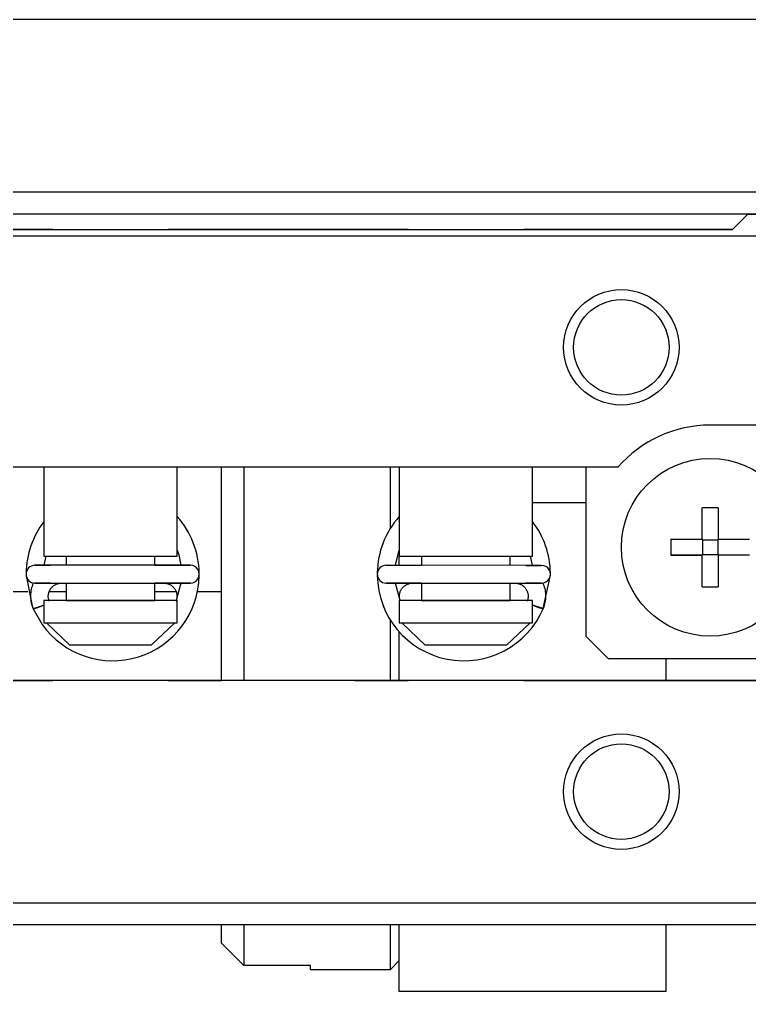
# Model space of a CAD drawing. Extents: x 93 to 329, y 82 to 330.
# Drawn here: x 151.69 to 168.13, y 226.77 to 248.65 of the extents above; entities that cross this region are included whole.
import ezdxf

# ---------------------------------------------------------------- set-up
doc = ezdxf.new("R2010")
doc.units = 0
doc.layers.get('0').update_dxf_attribs({"linetype": 'CONTINUOUS'})

msp = doc.modelspace()

# ---------------------------------------------------------------- linework, layer by layer
at = {"color": 7, "linetype": 'CONTINUOUS'}
for p, q in [((176.744, 248.647), (138.744, 248.648)), ((138.744, 244.767), (176.744, 244.767)), ((168.094, 244.267), (147.394, 244.267)), ((167.744, 243.917), (168.094, 244.267)), ((168.094, 244.267), (167.744, 243.917)), ((177.244, 244.267), (168.094, 244.267)), ((168.094, 244.267), (177.244, 244.267)), ((177.244, 243.767), (138.244, 243.767)), ((147.744, 243.917), (167.744, 243.917)), ((152.444, 243.917), (147.744, 243.917)), ((160.444, 243.917), (155.044, 243.917)), ((159.724, 243.917), (155.724, 243.917)), ((157.724, 243.917), (155.724, 243.917)), ((159.724, 243.917), (157.724, 243.917)), ((167.744, 243.917), (163.044, 243.917)), ((169.944, 239.517), (167.244, 239.517)), ((165.165, 238.567), (150.323, 238.567)), ((152.244, 238.567), (152.244, 236.567)), ((155.244, 236.567), (155.244, 238.567)), ((156.244, 233.767), (156.244, 238.567)), ((156.244, 237.911), (156.244, 238.567)), ((156.744, 238.567), (156.744, 233.767)), ((160.044, 237.193), (160.044, 238.567)), ((160.244, 238.567), (160.244, 236.567)), ((163.244, 236.567), (163.244, 238.567)), ((164.444, 238.567), (164.444, 234.767)), ((164.444, 237.767), (163.244, 237.767)), ((167.064, 236.947), (167.064, 237.653)), ((167.424, 237.653), (167.424, 236.947)), ((166.358, 236.947), (167.064, 236.947)), ((167.075, 236.936), (167.064, 236.947)), ((167.075, 236.597), (167.075, 236.936)), ((167.075, 236.936), (167.414, 236.936)), ((167.414, 236.936), (167.424, 236.947)), ((167.414, 236.936), (167.414, 236.597)), ((167.424, 236.947), (168.131, 236.947)), ((152.244, 236.567), (155.244, 236.567)), ((152.253, 236.361), (152.295, 236.567)), ((152.744, 236.567), (152.744, 236.361)), ((154.744, 236.361), (154.744, 236.567)), ((155.245, 236.702), (155.28, 236.596)), ((155.28, 236.596), (155.329, 236.361)), ((160.159, 236.361), (160.244, 236.702)), ((160.244, 236.567), (163.244, 236.567)), ((160.244, 236.361), (160.244, 236.567)), ((160.744, 236.567), (160.744, 236.361)), ((162.744, 236.36), (162.744, 236.567)), ((163.194, 236.567), (163.236, 236.361)), ((166.358, 236.587), (167.064, 236.587)), ((167.064, 236.587), (166.358, 236.587)), ((167.075, 236.597), (167.064, 236.587)), ((167.064, 235.88), (167.064, 236.587)), ((167.414, 236.597), (167.075, 236.597)), ((167.414, 236.597), (167.424, 236.587)), ((168.131, 236.587), (167.424, 236.587)), ((168.131, 236.587), (167.424, 236.587)), ((167.424, 236.587), (167.424, 235.88)), ((155.541, 236.361), (152.041, 236.361)), ((152.041, 236.361), (152.391, 236.361)), ((154.744, 236.361), (155.541, 236.361)), ((159.947, 236.361), (160.744, 236.361)), ((163.447, 236.36), (159.947, 236.361)), ((163.097, 236.36), (163.447, 236.36)), ((151.843, 236.135), (151.976, 235.451)), ((163.486, 235.388), (163.646, 236.136)), ((151.978, 235.887), (151.968, 235.854)), ((151.99, 235.919), (151.978, 235.887)), ((152.004, 235.951), (151.99, 235.919)), ((152.009, 235.963), (152.004, 235.951)), ((152.041, 235.961), (155.541, 235.961)), ((152.391, 235.961), (152.041, 235.961)), ((152.425, 235.87), (152.436, 235.88)), ((152.436, 235.88), (152.447, 235.89)), ((152.447, 235.89), (152.458, 235.899)), ((152.458, 235.899), (152.47, 235.908)), ((152.47, 235.908), (152.483, 235.916)), ((152.483, 235.916), (152.496, 235.923)), ((152.496, 235.923), (152.509, 235.93)), ((152.509, 235.93), (152.522, 235.936)), ((152.522, 235.936), (152.536, 235.942)), ((152.536, 235.942), (152.55, 235.946)), ((152.55, 235.946), (152.564, 235.95)), ((152.564, 235.95), (152.578, 235.954)), ((152.578, 235.954), (152.593, 235.957)), ((152.593, 235.957), (152.607, 235.959)), ((152.607, 235.959), (152.622, 235.96)), ((152.622, 235.96), (152.637, 235.961)), ((152.637, 235.961), (152.642, 235.961)), ((152.744, 235.961), (152.744, 235.567)), ((155.541, 235.961), (154.744, 235.961)), ((154.744, 235.567), (154.744, 235.961)), ((154.94, 235.961), (154.954, 235.96)), ((154.954, 235.96), (154.969, 235.959)), ((154.969, 235.959), (154.984, 235.958)), ((154.984, 235.958), (154.998, 235.955)), ((154.998, 235.955), (155.012, 235.952)), ((155.012, 235.952), (155.027, 235.948)), ((155.027, 235.948), (155.041, 235.944)), ((155.041, 235.944), (155.054, 235.938)), ((155.054, 235.938), (155.068, 235.933)), ((155.068, 235.933), (155.081, 235.926)), ((155.081, 235.926), (155.094, 235.919)), ((155.094, 235.919), (155.107, 235.911)), ((155.107, 235.911), (155.119, 235.903)), ((155.119, 235.903), (155.13, 235.894)), ((155.13, 235.894), (155.142, 235.884)), ((155.142, 235.884), (155.152, 235.874)), ((155.329, 235.961), (155.224, 235.567)), ((159.947, 235.961), (163.447, 235.96)), ((160.744, 235.961), (159.947, 235.961)), ((160.265, 235.567), (160.159, 235.96)), ((160.331, 235.87), (160.342, 235.88)), ((160.342, 235.88), (160.353, 235.89)), ((160.353, 235.89), (160.365, 235.899)), ((160.365, 235.899), (160.377, 235.908)), ((160.377, 235.908), (160.389, 235.916)), ((160.389, 235.916), (160.402, 235.923)), ((160.402, 235.923), (160.415, 235.93)), ((160.415, 235.93), (160.428, 235.936)), ((160.428, 235.936), (160.442, 235.941)), ((160.442, 235.941), (160.456, 235.946)), ((160.456, 235.946), (160.47, 235.95)), ((160.47, 235.95), (160.484, 235.954)), ((160.484, 235.954), (160.499, 235.956)), ((160.499, 235.956), (160.513, 235.959)), ((160.513, 235.959), (160.528, 235.96)), ((160.528, 235.96), (160.543, 235.96)), ((160.543, 235.96), (160.548, 235.961)), ((160.744, 235.961), (160.744, 235.567)), ((162.744, 235.567), (162.744, 235.96)), ((162.846, 235.96), (162.86, 235.96)), ((162.86, 235.96), (162.875, 235.959)), ((162.875, 235.959), (162.89, 235.957)), ((162.89, 235.957), (162.904, 235.955)), ((162.904, 235.955), (162.919, 235.952)), ((162.919, 235.952), (162.933, 235.948)), ((162.933, 235.948), (162.947, 235.943)), ((162.947, 235.943), (162.961, 235.938)), ((162.961, 235.938), (162.974, 235.932)), ((162.974, 235.932), (162.987, 235.926)), ((162.987, 235.926), (163, 235.919)), ((163, 235.919), (163.013, 235.911)), ((163.013, 235.911), (163.025, 235.903)), ((163.025, 235.903), (163.037, 235.894)), ((163.037, 235.894), (163.048, 235.884)), ((163.048, 235.884), (163.059, 235.874)), ((163.447, 235.96), (163.097, 235.96)), ((163.493, 235.932), (163.479, 235.963)), ((163.506, 235.9), (163.493, 235.932)), ((163.517, 235.867), (163.506, 235.9)), ((151.883, 235.767), (151.044, 235.767)), ((151.944, 235.719), (151.942, 235.684)), ((151.942, 235.684), (151.942, 235.65)), ((151.947, 235.753), (151.944, 235.719)), ((151.953, 235.787), (151.947, 235.753)), ((151.959, 235.821), (151.953, 235.787)), ((151.968, 235.854), (151.959, 235.821)), ((152.342, 235.684), (152.344, 235.699)), ((152.342, 235.669), (152.342, 235.684)), ((152.342, 235.655), (152.342, 235.669)), ((152.344, 235.699), (152.346, 235.714)), ((152.346, 235.714), (152.349, 235.728)), ((152.349, 235.728), (152.352, 235.743)), ((152.352, 235.743), (152.356, 235.757)), ((152.356, 235.757), (152.361, 235.771)), ((152.744, 235.767), (152.36, 235.767)), ((152.361, 235.771), (152.367, 235.784)), ((152.367, 235.784), (152.374, 235.798)), ((152.374, 235.798), (152.381, 235.811)), ((152.381, 235.811), (152.388, 235.824)), ((152.388, 235.824), (152.397, 235.836)), ((152.397, 235.836), (152.406, 235.848)), ((152.406, 235.848), (152.415, 235.859)), ((152.415, 235.859), (152.425, 235.87)), ((155.222, 235.767), (154.744, 235.767)), ((155.152, 235.874), (155.163, 235.864)), ((155.163, 235.864), (155.172, 235.853)), ((155.172, 235.853), (155.182, 235.841)), ((155.182, 235.841), (155.19, 235.829)), ((155.19, 235.829), (155.198, 235.817)), ((155.198, 235.817), (155.205, 235.804)), ((155.205, 235.804), (155.212, 235.791)), ((155.212, 235.791), (155.218, 235.777)), ((155.218, 235.777), (155.224, 235.764)), ((155.224, 235.764), (155.228, 235.75)), ((155.228, 235.75), (155.232, 235.735)), ((155.232, 235.735), (155.235, 235.721)), ((155.235, 235.721), (155.238, 235.706)), ((155.238, 235.706), (155.239, 235.692)), ((155.239, 235.692), (155.24, 235.677)), ((155.24, 235.677), (155.24, 235.662)), ((155.24, 235.662), (155.24, 235.647)), ((156.244, 235.767), (155.7, 235.767)), ((160.248, 235.669), (160.249, 235.684)), ((160.248, 235.655), (160.248, 235.669)), ((160.249, 235.684), (160.25, 235.699)), ((160.25, 235.699), (160.252, 235.714)), ((160.252, 235.714), (160.255, 235.728)), ((160.255, 235.728), (160.258, 235.743)), ((160.258, 235.743), (160.263, 235.757)), ((160.263, 235.757), (160.268, 235.771)), ((160.268, 235.771), (160.273, 235.784)), ((160.273, 235.784), (160.28, 235.798)), ((160.28, 235.798), (160.287, 235.811)), ((160.287, 235.811), (160.294, 235.823)), ((160.294, 235.823), (160.303, 235.836)), ((160.303, 235.836), (160.312, 235.847)), ((160.312, 235.847), (160.321, 235.859)), ((160.321, 235.859), (160.331, 235.87)), ((163.059, 235.874), (163.069, 235.864)), ((163.069, 235.864), (163.079, 235.853)), ((163.079, 235.853), (163.088, 235.841)), ((163.088, 235.841), (163.096, 235.829)), ((163.096, 235.829), (163.104, 235.817)), ((163.104, 235.817), (163.112, 235.804)), ((163.112, 235.804), (163.118, 235.791)), ((163.118, 235.791), (163.124, 235.777)), ((163.124, 235.777), (163.13, 235.764)), ((163.13, 235.764), (163.134, 235.749)), ((163.134, 235.749), (163.138, 235.735)), ((163.138, 235.735), (163.141, 235.721)), ((163.141, 235.721), (163.144, 235.706)), ((163.144, 235.706), (163.145, 235.691)), ((163.145, 235.691), (163.146, 235.677)), ((163.146, 235.677), (163.147, 235.662)), ((163.147, 235.662), (163.146, 235.647)), ((163.526, 235.834), (163.517, 235.867)), ((163.533, 235.8), (163.526, 235.834)), ((163.539, 235.766), (163.533, 235.8)), ((163.543, 235.732), (163.539, 235.766)), ((163.546, 235.698), (163.543, 235.732)), ((163.547, 235.663), (163.546, 235.698)), ((163.546, 235.629), (163.547, 235.663)), ((151.942, 235.65), (151.944, 235.616)), ((151.944, 235.616), (151.947, 235.581)), ((151.947, 235.581), (151.952, 235.547)), ((151.952, 235.547), (151.959, 235.513)), ((151.959, 235.513), (151.968, 235.48)), ((151.968, 235.48), (151.978, 235.447)), ((151.978, 235.447), (151.99, 235.415)), ((152.002, 235.389), (152.244, 235.461)), ((155.244, 235.567), (152.244, 235.567)), ((152.744, 235.567), (152.244, 235.567)), ((152.244, 235.567), (152.244, 235.067)), ((152.343, 235.64), (152.342, 235.655)), ((152.345, 235.625), (152.343, 235.64)), ((152.347, 235.611), (152.345, 235.625)), ((152.351, 235.596), (152.347, 235.611)), ((152.355, 235.582), (152.351, 235.596)), ((152.359, 235.568), (152.355, 235.582)), ((152.365, 235.554), (152.359, 235.568)), ((152.744, 235.567), (154.744, 235.567)), ((154.744, 235.567), (152.744, 235.567)), ((155.244, 235.567), (154.744, 235.567)), ((155.22, 235.561), (155.217, 235.554)), ((155.225, 235.575), (155.22, 235.561)), ((155.23, 235.589), (155.225, 235.575)), ((155.233, 235.603), (155.23, 235.589)), ((155.236, 235.618), (155.233, 235.603)), ((155.238, 235.632), (155.236, 235.618)), ((155.24, 235.647), (155.238, 235.632)), ((155.244, 235.067), (155.244, 235.567)), ((155.585, 235.397), (155.603, 235.444)), ((155.603, 235.444), (155.604, 235.446)), ((155.604, 235.446), (155.605, 235.449)), ((155.605, 235.45), (155.606, 235.451)), ((155.605, 235.449), (155.605, 235.45)), ((155.606, 235.453), (155.607, 235.454)), ((155.606, 235.451), (155.606, 235.453)), ((155.607, 235.456), (155.608, 235.457)), ((155.607, 235.455), (155.607, 235.456)), ((155.607, 235.454), (155.607, 235.455)), ((155.608, 235.457), (155.608, 235.458)), ((159.881, 235.456), (159.882, 235.452)), ((159.881, 235.456), (159.881, 235.456)), ((159.882, 235.452), (159.883, 235.451)), ((159.883, 235.451), (159.883, 235.45)), ((159.883, 235.45), (159.883, 235.449)), ((159.883, 235.449), (159.903, 235.397)), ((163.244, 235.567), (160.244, 235.567)), ((160.744, 235.567), (160.244, 235.567)), ((160.244, 235.567), (160.244, 235.067)), ((160.249, 235.64), (160.248, 235.655)), ((160.251, 235.625), (160.249, 235.64)), ((160.254, 235.61), (160.251, 235.625)), ((160.257, 235.596), (160.254, 235.61)), ((160.261, 235.582), (160.257, 235.596)), ((160.265, 235.568), (160.261, 235.582)), ((160.271, 235.553), (160.265, 235.568)), ((160.744, 235.567), (162.744, 235.567)), ((162.744, 235.567), (160.744, 235.567)), ((163.244, 235.567), (162.744, 235.567)), ((163.126, 235.561), (163.124, 235.553)), ((163.132, 235.575), (163.126, 235.561)), ((163.136, 235.589), (163.132, 235.575)), ((163.14, 235.603), (163.136, 235.589)), ((163.142, 235.618), (163.14, 235.603)), ((163.145, 235.632), (163.142, 235.618)), ((163.146, 235.647), (163.145, 235.632)), ((163.244, 235.067), (163.244, 235.567)), ((163.487, 235.388), (163.244, 235.461)), ((163.504, 235.427), (163.515, 235.46)), ((163.515, 235.46), (163.524, 235.493)), ((163.524, 235.493), (163.532, 235.527)), ((163.532, 235.527), (163.538, 235.56)), ((163.538, 235.56), (163.543, 235.595)), ((163.543, 235.595), (163.546, 235.629)), ((151.99, 235.415), (151.997, 235.397)), ((151.998, 235.398), (152.205, 235.028)), ((155.584, 235.399), (155.584, 235.399)), ((155.584, 235.399), (155.584, 235.399)), ((155.585, 235.399), (155.585, 235.399)), ((155.586, 235.399), (155.585, 235.399)), ((159.903, 235.401), (159.903, 235.399)), ((159.903, 235.399), (159.904, 235.399)), ((159.904, 235.399), (159.904, 235.399)), ((159.904, 235.399), (159.904, 235.399)), ((163.492, 235.397), (163.504, 235.427)), ((152.244, 235.067), (152.299, 235.067)), ((152.828, 234.567), (152.299, 235.067)), ((152.299, 235.067), (155.19, 235.067)), ((155.19, 235.067), (154.661, 234.567)), ((155.19, 235.067), (155.244, 235.067)), ((160.044, 233.767), (160.044, 235.129)), ((160.244, 235.067), (160.299, 235.067)), ((160.828, 234.567), (160.299, 235.067)), ((160.299, 235.067), (163.19, 235.067)), ((163.19, 235.067), (162.661, 234.567)), ((163.19, 235.067), (163.244, 235.067)), ((160.244, 233.767), (160.244, 234.862)), ((154.661, 234.567), (152.828, 234.567)), ((162.661, 234.567), (160.828, 234.567)), ((164.444, 234.767), (164.944, 234.267)), ((164.944, 234.267), (169.444, 234.267)), ((166.244, 234.267), (166.244, 233.767)), ((170.944, 233.767), (144.544, 233.767)), ((144.544, 233.767), (152.444, 233.767)), ((155.044, 233.767), (156.244, 233.767)), ((159.244, 233.767), (160.444, 233.767)), ((163.044, 233.767), (170.944, 233.767)), ((138.244, 228.767), (177.244, 228.767)), ((177.244, 228.267), (138.244, 228.267)), ((156.244, 227.859), (156.244, 228.267)), ((156.244, 227.859), (156.244, 228.267)), ((156.744, 228.265), (156.744, 227.351)), ((160.044, 227.267), (160.044, 228.267)), ((160.244, 226.767), (160.244, 228.267)), ((166.244, 228.267), (166.244, 226.767)), ((156.744, 227.351), (156.244, 227.859)), ((158.244, 227.351), (156.744, 227.351)), ((158.244, 227.267), (158.244, 227.351)), ((158.244, 227.267), (158.244, 227.351)), ((160.044, 227.267), (160.244, 227.467)), ((158.244, 227.267), (160.044, 227.267)), ((166.244, 226.767), (160.244, 226.767))]:
    msp.add_line(p, q, dxfattribs=at)
for points in [[(167.424, 237.653, 0), (167.421, 237.653, 0), (167.419, 237.653, 0), (167.416, 237.653, 0), (167.413, 237.653, 0), (167.41, 237.654, 0), (167.407, 237.654, 0), (167.405, 237.654, 0), (167.402, 237.654, 0), (167.399, 237.654, 0), (167.396, 237.654, 0), (167.393, 237.654, 0), (167.391, 237.654, 0), (167.388, 237.654, 0), (167.385, 237.654, 0), (167.382, 237.654, 0), (167.379, 237.654, 0), (167.376, 237.654, 0), (167.374, 237.654, 0), (167.371, 237.654, 0), (167.368, 237.654, 0), (167.365, 237.654, 0), (167.362, 237.655, 0), (167.36, 237.655, 0), (167.357, 237.655, 0), (167.354, 237.655, 0), (167.351, 237.655, 0), (167.348, 237.655, 0), (167.346, 237.655, 0), (167.343, 237.655, 0), (167.34, 237.655, 0), (167.337, 237.655, 0), (167.334, 237.655, 0), (167.331, 237.655, 0), (167.329, 237.655, 0), (167.326, 237.655, 0), (167.323, 237.655, 0), (167.32, 237.655, 0), (167.317, 237.655, 0), (167.315, 237.655, 0), (167.312, 237.655, 0), (167.309, 237.655, 0), (167.306, 237.655, 0), (167.303, 237.655, 0), (167.301, 237.655, 0), (167.298, 237.655, 0), (167.295, 237.655, 0), (167.292, 237.655, 0), (167.289, 237.655, 0), (167.286, 237.655, 0), (167.284, 237.655, 0), (167.281, 237.655, 0), (167.278, 237.655, 0), (167.275, 237.655, 0), (167.272, 237.655, 0), (167.27, 237.655, 0), (167.267, 237.655, 0), (167.264, 237.655, 0), (167.261, 237.655, 0), (167.258, 237.655, 0), (167.256, 237.655, 0), (167.253, 237.655, 0), (167.25, 237.655, 0), (167.247, 237.655, 0), (167.244, 237.655, 0), (167.241, 237.655, 0), (167.239, 237.655, 0), (167.236, 237.655, 0), (167.233, 237.655, 0), (167.23, 237.655, 0), (167.227, 237.655, 0), (167.225, 237.655, 0), (167.222, 237.655, 0), (167.219, 237.655, 0), (167.216, 237.655, 0), (167.213, 237.655, 0), (167.211, 237.655, 0), (167.208, 237.655, 0), (167.205, 237.655, 0), (167.202, 237.655, 0), (167.199, 237.655, 0), (167.196, 237.655, 0), (167.194, 237.655, 0), (167.191, 237.655, 0), (167.188, 237.655, 0), (167.185, 237.655, 0), (167.182, 237.655, 0), (167.18, 237.655, 0), (167.177, 237.655, 0), (167.174, 237.655, 0), (167.171, 237.655, 0), (167.168, 237.655, 0), (167.165, 237.655, 0), (167.163, 237.655, 0), (167.16, 237.655, 0), (167.157, 237.655, 0), (167.154, 237.655, 0), (167.151, 237.655, 0), (167.149, 237.655, 0), (167.146, 237.655, 0), (167.143, 237.655, 0), (167.14, 237.655, 0), (167.137, 237.655, 0), (167.135, 237.655, 0), (167.132, 237.655, 0), (167.129, 237.655, 0), (167.126, 237.655, 0), (167.123, 237.654, 0), (167.12, 237.654, 0), (167.118, 237.654, 0), (167.115, 237.654, 0), (167.112, 237.654, 0), (167.109, 237.654, 0), (167.106, 237.654, 0), (167.104, 237.654, 0), (167.101, 237.654, 0), (167.098, 237.654, 0), (167.095, 237.654, 0), (167.092, 237.654, 0), (167.09, 237.654, 0), (167.087, 237.654, 0), (167.084, 237.654, 0), (167.081, 237.654, 0), (167.078, 237.654, 0), (167.076, 237.653, 0), (167.073, 237.653, 0), (167.07, 237.653, 0), (167.067, 237.653, 0), (167.064, 237.653, 0)], [(166.358, 236.947, 0), (166.358, 236.944, 0), (166.358, 236.941, 0), (166.358, 236.938, 0), (166.358, 236.936, 0), (166.358, 236.933, 0), (166.357, 236.93, 0), (166.357, 236.927, 0), (166.357, 236.924, 0), (166.357, 236.922, 0), (166.357, 236.919, 0), (166.357, 236.916, 0), (166.357, 236.913, 0), (166.357, 236.91, 0), (166.357, 236.908, 0), (166.357, 236.905, 0), (166.357, 236.902, 0), (166.357, 236.899, 0), (166.357, 236.896, 0), (166.357, 236.893, 0), (166.357, 236.891, 0), (166.357, 236.888, 0), (166.357, 236.885, 0), (166.357, 236.882, 0), (166.357, 236.879, 0), (166.356, 236.877, 0), (166.356, 236.874, 0), (166.356, 236.871, 0), (166.356, 236.868, 0), (166.356, 236.865, 0), (166.356, 236.863, 0), (166.356, 236.86, 0), (166.356, 236.857, 0), (166.356, 236.854, 0), (166.356, 236.851, 0), (166.356, 236.848, 0), (166.356, 236.846, 0), (166.356, 236.843, 0), (166.356, 236.84, 0), (166.356, 236.837, 0), (166.356, 236.834, 0), (166.356, 236.832, 0), (166.356, 236.829, 0), (166.356, 236.826, 0), (166.356, 236.823, 0), (166.356, 236.82, 0), (166.356, 236.818, 0), (166.356, 236.815, 0), (166.356, 236.812, 0), (166.356, 236.809, 0), (166.356, 236.806, 0), (166.356, 236.803, 0), (166.356, 236.801, 0), (166.356, 236.798, 0), (166.356, 236.795, 0), (166.356, 236.792, 0), (166.356, 236.789, 0), (166.356, 236.787, 0), (166.356, 236.784, 0), (166.356, 236.781, 0), (166.356, 236.778, 0), (166.356, 236.775, 0), (166.356, 236.773, 0), (166.356, 236.77, 0), (166.356, 236.767, 0), (166.356, 236.764, 0), (166.356, 236.761, 0), (166.356, 236.758, 0), (166.356, 236.756, 0), (166.356, 236.753, 0), (166.356, 236.75, 0), (166.356, 236.747, 0), (166.356, 236.744, 0), (166.356, 236.742, 0), (166.356, 236.739, 0), (166.356, 236.736, 0), (166.356, 236.733, 0), (166.356, 236.73, 0), (166.356, 236.727, 0), (166.356, 236.725, 0), (166.356, 236.722, 0), (166.356, 236.719, 0), (166.356, 236.716, 0), (166.356, 236.713, 0), (166.356, 236.711, 0), (166.356, 236.708, 0), (166.356, 236.705, 0), (166.356, 236.702, 0), (166.356, 236.699, 0), (166.356, 236.697, 0), (166.356, 236.694, 0), (166.356, 236.691, 0), (166.356, 236.688, 0), (166.356, 236.685, 0), (166.356, 236.682, 0), (166.356, 236.68, 0), (166.356, 236.677, 0), (166.356, 236.674, 0), (166.356, 236.671, 0), (166.356, 236.668, 0), (166.356, 236.666, 0), (166.356, 236.663, 0), (166.356, 236.66, 0), (166.356, 236.657, 0), (166.357, 236.654, 0), (166.357, 236.652, 0), (166.357, 236.649, 0), (166.357, 236.646, 0), (166.357, 236.643, 0), (166.357, 236.64, 0), (166.357, 236.637, 0), (166.357, 236.635, 0), (166.357, 236.632, 0), (166.357, 236.629, 0), (166.357, 236.626, 0), (166.357, 236.623, 0), (166.357, 236.621, 0), (166.357, 236.618, 0), (166.357, 236.615, 0), (166.357, 236.612, 0), (166.357, 236.609, 0), (166.357, 236.607, 0), (166.357, 236.604, 0), (166.358, 236.601, 0), (166.358, 236.598, 0), (166.358, 236.595, 0), (166.358, 236.592, 0), (166.358, 236.59, 0), (166.358, 236.587, 0)], [(167.064, 235.881, 0), (167.067, 235.88, 0), (167.07, 235.88, 0), (167.073, 235.88, 0), (167.075, 235.88, 0), (167.078, 235.88, 0), (167.081, 235.88, 0), (167.084, 235.88, 0), (167.087, 235.88, 0), (167.09, 235.88, 0), (167.092, 235.88, 0), (167.095, 235.88, 0), (167.098, 235.88, 0), (167.101, 235.88, 0), (167.104, 235.88, 0), (167.106, 235.88, 0), (167.109, 235.88, 0), (167.112, 235.879, 0), (167.115, 235.879, 0), (167.118, 235.879, 0), (167.12, 235.879, 0), (167.123, 235.879, 0), (167.126, 235.879, 0), (167.129, 235.879, 0), (167.132, 235.879, 0), (167.135, 235.879, 0), (167.137, 235.879, 0), (167.14, 235.879, 0), (167.143, 235.879, 0), (167.146, 235.879, 0), (167.149, 235.879, 0), (167.151, 235.879, 0), (167.154, 235.879, 0), (167.157, 235.879, 0), (167.16, 235.879, 0), (167.163, 235.879, 0), (167.165, 235.879, 0), (167.168, 235.879, 0), (167.171, 235.879, 0), (167.174, 235.879, 0), (167.177, 235.879, 0), (167.18, 235.879, 0), (167.182, 235.879, 0), (167.185, 235.878, 0), (167.188, 235.878, 0), (167.191, 235.878, 0), (167.194, 235.878, 0), (167.196, 235.878, 0), (167.199, 235.878, 0), (167.202, 235.878, 0), (167.205, 235.878, 0), (167.208, 235.878, 0), (167.21, 235.878, 0), (167.213, 235.878, 0), (167.216, 235.878, 0), (167.219, 235.878, 0), (167.222, 235.878, 0), (167.225, 235.878, 0), (167.227, 235.878, 0), (167.23, 235.878, 0), (167.233, 235.878, 0), (167.236, 235.878, 0), (167.239, 235.878, 0), (167.241, 235.878, 0), (167.244, 235.878, 0), (167.247, 235.878, 0), (167.25, 235.878, 0), (167.253, 235.878, 0), (167.255, 235.878, 0), (167.258, 235.878, 0), (167.261, 235.878, 0), (167.264, 235.878, 0), (167.267, 235.878, 0), (167.27, 235.878, 0), (167.272, 235.878, 0), (167.275, 235.878, 0), (167.278, 235.878, 0), (167.281, 235.878, 0), (167.284, 235.878, 0), (167.286, 235.878, 0), (167.289, 235.878, 0), (167.292, 235.878, 0), (167.295, 235.878, 0), (167.298, 235.878, 0), (167.301, 235.878, 0), (167.303, 235.878, 0), (167.306, 235.879, 0), (167.309, 235.879, 0), (167.312, 235.879, 0), (167.315, 235.879, 0), (167.317, 235.879, 0), (167.32, 235.879, 0), (167.323, 235.879, 0), (167.326, 235.879, 0), (167.329, 235.879, 0), (167.331, 235.879, 0), (167.334, 235.879, 0), (167.337, 235.879, 0), (167.34, 235.879, 0), (167.343, 235.879, 0), (167.346, 235.879, 0), (167.348, 235.879, 0), (167.351, 235.879, 0), (167.354, 235.879, 0), (167.357, 235.879, 0), (167.36, 235.879, 0), (167.362, 235.879, 0), (167.365, 235.879, 0), (167.368, 235.879, 0), (167.371, 235.879, 0), (167.374, 235.879, 0), (167.376, 235.879, 0), (167.379, 235.88, 0), (167.382, 235.88, 0), (167.385, 235.88, 0), (167.388, 235.88, 0), (167.391, 235.88, 0), (167.393, 235.88, 0), (167.396, 235.88, 0), (167.399, 235.88, 0), (167.402, 235.88, 0), (167.405, 235.88, 0), (167.407, 235.88, 0), (167.41, 235.88, 0), (167.413, 235.88, 0), (167.416, 235.88, 0), (167.419, 235.88, 0), (167.421, 235.88, 0), (167.424, 235.88, 0)], [(151.997, 235.399, 0), (151.997, 235.398, 0), (151.997, 235.398, 0), (151.997, 235.397, 0), (151.997, 235.397, 0), (151.997, 235.397, 0), (151.997, 235.396, 0), (151.998, 235.396, 0), (151.998, 235.396, 0), (151.998, 235.395, 0), (151.999, 235.395, 0), (151.999, 235.395, 0), (152, 235.394, 0), (152, 235.394, 0), (152.001, 235.394, 0), (152.001, 235.394, 0), (152.002, 235.394, 0), (152.003, 235.393, 0), (152.003, 235.393, 0), (152.004, 235.393, 0), (152.005, 235.393, 0), (152.006, 235.393, 0), (152.007, 235.393, 0), (152.008, 235.393, 0), (152.009, 235.393, 0), (152.01, 235.393, 0), (152.011, 235.393, 0), (152.012, 235.393, 0), (152.013, 235.393, 0), (152.014, 235.393, 0), (152.015, 235.393, 0), (152.016, 235.393, 0), (152.018, 235.393, 0), (152.019, 235.393, 0), (152.02, 235.393, 0), (152.022, 235.393, 0), (152.023, 235.394, 0), (152.025, 235.394, 0), (152.026, 235.394, 0), (152.028, 235.394, 0), (152.029, 235.394, 0), (152.031, 235.395, 0), (152.032, 235.395, 0), (152.034, 235.395, 0), (152.036, 235.396, 0), (152.037, 235.396, 0), (152.039, 235.396, 0), (152.041, 235.397, 0), (152.043, 235.397, 0), (152.045, 235.397, 0), (152.046, 235.398, 0), (152.048, 235.398, 0), (152.05, 235.399, 0), (152.052, 235.399, 0), (152.054, 235.4, 0), (152.056, 235.4, 0), (152.058, 235.401, 0), (152.06, 235.401, 0), (152.062, 235.402, 0), (152.065, 235.403, 0), (152.067, 235.403, 0), (152.069, 235.404, 0), (152.071, 235.404, 0), (152.073, 235.405, 0), (152.076, 235.406, 0), (152.078, 235.406, 0), (152.08, 235.407, 0), (152.082, 235.408, 0), (152.085, 235.408, 0), (152.087, 235.409, 0), (152.09, 235.41, 0), (152.092, 235.411, 0), (152.094, 235.412, 0), (152.097, 235.412, 0), (152.099, 235.413, 0), (152.102, 235.414, 0), (152.104, 235.415, 0), (152.107, 235.416, 0), (152.109, 235.416, 0), (152.112, 235.417, 0), (152.115, 235.418, 0), (152.117, 235.419, 0), (152.12, 235.42, 0), (152.122, 235.421, 0), (152.125, 235.422, 0), (152.128, 235.423, 0), (152.13, 235.424, 0), (152.133, 235.425, 0), (152.136, 235.426, 0), (152.138, 235.427, 0), (152.141, 235.428, 0), (152.144, 235.429, 0), (152.146, 235.43, 0), (152.149, 235.431, 0), (152.152, 235.432, 0), (152.155, 235.433, 0), (152.157, 235.434, 0), (152.16, 235.435, 0), (152.163, 235.436, 0), (152.165, 235.437, 0), (152.168, 235.438, 0), (152.171, 235.44, 0), (152.174, 235.441, 0), (152.177, 235.442, 0), (152.179, 235.443, 0), (152.182, 235.444, 0), (152.185, 235.445, 0), (152.188, 235.446, 0), (152.19, 235.448, 0), (152.193, 235.449, 0), (152.196, 235.45, 0), (152.199, 235.451, 0), (152.201, 235.452, 0), (152.204, 235.454, 0), (152.207, 235.455, 0), (152.21, 235.456, 0), (152.212, 235.457, 0), (152.215, 235.458, 0), (152.218, 235.46, 0), (152.22, 235.461, 0), (152.223, 235.462, 0), (152.226, 235.463, 0), (152.228, 235.464, 0), (152.231, 235.466, 0), (152.234, 235.467, 0), (152.236, 235.468, 0), (152.239, 235.469, 0), (152.242, 235.471, 0), (152.244, 235.472, 0)], [(163.244, 235.472, 0), (163.247, 235.47, 0), (163.249, 235.469, 0), (163.252, 235.468, 0), (163.255, 235.467, 0), (163.257, 235.465, 0), (163.26, 235.464, 0), (163.263, 235.463, 0), (163.265, 235.462, 0), (163.268, 235.461, 0), (163.271, 235.459, 0), (163.273, 235.458, 0), (163.276, 235.457, 0), (163.279, 235.456, 0), (163.282, 235.454, 0), (163.284, 235.453, 0), (163.287, 235.452, 0), (163.29, 235.451, 0), (163.293, 235.45, 0), (163.295, 235.449, 0), (163.298, 235.447, 0), (163.301, 235.446, 0), (163.304, 235.445, 0), (163.306, 235.444, 0), (163.309, 235.443, 0), (163.312, 235.442, 0), (163.315, 235.441, 0), (163.317, 235.439, 0), (163.32, 235.438, 0), (163.323, 235.437, 0), (163.326, 235.436, 0), (163.328, 235.435, 0), (163.331, 235.434, 0), (163.334, 235.433, 0), (163.337, 235.432, 0), (163.339, 235.431, 0), (163.342, 235.43, 0), (163.345, 235.429, 0), (163.348, 235.428, 0), (163.35, 235.427, 0), (163.353, 235.426, 0), (163.356, 235.425, 0), (163.358, 235.424, 0), (163.361, 235.423, 0), (163.364, 235.422, 0), (163.366, 235.421, 0), (163.369, 235.42, 0), (163.371, 235.419, 0), (163.374, 235.418, 0), (163.377, 235.417, 0), (163.379, 235.416, 0), (163.382, 235.415, 0), (163.384, 235.415, 0), (163.387, 235.414, 0), (163.389, 235.413, 0), (163.392, 235.412, 0), (163.394, 235.411, 0), (163.396, 235.411, 0), (163.399, 235.41, 0), (163.401, 235.409, 0), (163.404, 235.408, 0), (163.406, 235.408, 0), (163.408, 235.407, 0), (163.411, 235.406, 0), (163.413, 235.405, 0), (163.415, 235.405, 0), (163.417, 235.404, 0), (163.42, 235.404, 0), (163.422, 235.403, 0), (163.424, 235.402, 0), (163.426, 235.402, 0), (163.428, 235.401, 0), (163.43, 235.401, 0), (163.432, 235.4, 0), (163.434, 235.4, 0), (163.436, 235.399, 0), (163.438, 235.399, 0), (163.44, 235.398, 0), (163.442, 235.398, 0), (163.444, 235.397, 0), (163.446, 235.397, 0), (163.448, 235.396, 0), (163.449, 235.396, 0), (163.451, 235.396, 0), (163.453, 235.395, 0), (163.455, 235.395, 0), (163.456, 235.395, 0), (163.458, 235.394, 0), (163.459, 235.394, 0), (163.461, 235.394, 0), (163.462, 235.394, 0), (163.464, 235.394, 0), (163.465, 235.393, 0), (163.467, 235.393, 0), (163.468, 235.393, 0), (163.469, 235.393, 0), (163.471, 235.393, 0), (163.472, 235.393, 0), (163.473, 235.393, 0), (163.474, 235.392, 0), (163.476, 235.392, 0), (163.477, 235.392, 0), (163.478, 235.392, 0), (163.479, 235.392, 0), (163.48, 235.392, 0), (163.481, 235.392, 0), (163.482, 235.393, 0), (163.483, 235.393, 0), (163.483, 235.393, 0), (163.484, 235.393, 0), (163.485, 235.393, 0), (163.486, 235.393, 0), (163.486, 235.393, 0), (163.487, 235.393, 0), (163.488, 235.394, 0), (163.488, 235.394, 0), (163.489, 235.394, 0), (163.489, 235.394, 0), (163.49, 235.395, 0), (163.49, 235.395, 0), (163.491, 235.395, 0), (163.491, 235.396, 0), (163.491, 235.396, 0), (163.491, 235.396, 0), (163.492, 235.397, 0), (163.492, 235.397, 0), (163.492, 235.398, 0), (163.492, 235.398, 0), (163.492, 235.399, 0)], [(155.585, 235.397, 0), (155.585, 235.397, 0), (155.585, 235.397, 0), (155.585, 235.397, 0), (155.585, 235.397, 0), (155.585, 235.397, 0), (155.585, 235.397, 0), (155.585, 235.397, 0), (155.585, 235.397, 0), (155.585, 235.397, 0), (155.585, 235.397, 0), (155.585, 235.397, 0), (155.585, 235.397, 0), (155.585, 235.397, 0), (155.586, 235.397, 0), (155.586, 235.397, 0), (155.586, 235.397, 0), (155.586, 235.397, 0), (155.586, 235.397, 0), (155.586, 235.397, 0), (155.586, 235.397, 0), (155.586, 235.397, 0), (155.586, 235.397, 0), (155.586, 235.397, 0), (155.586, 235.397, 0), (155.586, 235.397, 0), (155.586, 235.397, 0), (155.586, 235.397, 0), (155.586, 235.397, 0), (155.586, 235.397, 0), (155.586, 235.397, 0), (155.586, 235.397, 0), (155.586, 235.397, 0), (155.586, 235.397, 0), (155.586, 235.397, 0), (155.586, 235.397, 0), (155.586, 235.397, 0), (155.586, 235.397, 0), (155.586, 235.397, 0), (155.586, 235.398, 0), (155.586, 235.398, 0), (155.586, 235.398, 0), (155.586, 235.398, 0), (155.586, 235.398, 0), (155.586, 235.398, 0), (155.586, 235.398, 0), (155.586, 235.398, 0), (155.586, 235.398, 0), (155.586, 235.398, 0), (155.586, 235.398, 0), (155.586, 235.398, 0), (155.586, 235.398, 0), (155.586, 235.398, 0), (155.586, 235.398, 0), (155.586, 235.398, 0), (155.586, 235.398, 0), (155.586, 235.398, 0), (155.586, 235.398, 0), (155.586, 235.398, 0), (155.586, 235.398, 0), (155.586, 235.398, 0), (155.586, 235.398, 0), (155.586, 235.398, 0), (155.586, 235.398, 0), (155.586, 235.398, 0), (155.586, 235.398, 0), (155.586, 235.398, 0), (155.586, 235.398, 0), (155.586, 235.398, 0), (155.586, 235.398, 0), (155.586, 235.398, 0), (155.586, 235.398, 0), (155.586, 235.398, 0), (155.586, 235.398, 0), (155.586, 235.398, 0), (155.586, 235.398, 0), (155.586, 235.398, 0), (155.586, 235.398, 0), (155.586, 235.398, 0), (155.586, 235.398, 0), (155.586, 235.398, 0), (155.586, 235.398, 0), (155.586, 235.398, 0), (155.586, 235.398, 0), (155.586, 235.398, 0), (155.586, 235.398, 0), (155.586, 235.398, 0), (155.586, 235.398, 0), (155.586, 235.398, 0), (155.586, 235.398, 0), (155.586, 235.398, 0), (155.586, 235.398, 0), (155.586, 235.398, 0), (155.586, 235.398, 0), (155.586, 235.398, 0), (155.586, 235.398, 0), (155.586, 235.398, 0), (155.586, 235.398, 0), (155.586, 235.398, 0), (155.586, 235.398, 0), (155.586, 235.398, 0), (155.586, 235.398, 0), (155.586, 235.398, 0), (155.586, 235.398, 0), (155.586, 235.398, 0), (155.586, 235.398, 0), (155.586, 235.398, 0), (155.586, 235.398, 0), (155.586, 235.398, 0), (155.586, 235.398, 0), (155.586, 235.398, 0), (155.586, 235.398, 0), (155.586, 235.398, 0), (155.586, 235.398, 0), (155.586, 235.399, 0), (155.586, 235.399, 0), (155.586, 235.399, 0), (155.586, 235.399, 0), (155.586, 235.399, 0), (155.586, 235.399, 0), (155.586, 235.399, 0), (155.586, 235.399, 0), (155.586, 235.399, 0), (155.586, 235.399, 0), (155.586, 235.399, 0), (155.586, 235.399, 0), (155.586, 235.399, 0), (155.586, 235.399, 0), (155.586, 235.399, 0)], [(155.585, 235.396, 0), (155.585, 235.396, 0), (155.585, 235.396, 0), (155.585, 235.396, 0), (155.585, 235.396, 0), (155.585, 235.396, 0), (155.585, 235.396, 0), (155.585, 235.396, 0), (155.585, 235.396, 0), (155.585, 235.396, 0), (155.585, 235.396, 0), (155.585, 235.396, 0), (155.585, 235.396, 0), (155.585, 235.396, 0), (155.585, 235.396, 0), (155.585, 235.396, 0), (155.585, 235.396, 0), (155.585, 235.396, 0), (155.585, 235.396, 0), (155.585, 235.396, 0), (155.585, 235.396, 0), (155.585, 235.396, 0), (155.585, 235.396, 0), (155.585, 235.396, 0), (155.585, 235.396, 0), (155.585, 235.396, 0), (155.585, 235.396, 0), (155.585, 235.396, 0), (155.585, 235.396, 0), (155.585, 235.396, 0), (155.585, 235.396, 0), (155.585, 235.396, 0), (155.585, 235.396, 0), (155.585, 235.396, 0), (155.585, 235.396, 0), (155.585, 235.396, 0), (155.585, 235.396, 0), (155.585, 235.396, 0), (155.585, 235.396, 0), (155.585, 235.396, 0), (155.585, 235.396, 0), (155.585, 235.397, 0), (155.585, 235.397, 0), (155.585, 235.397, 0), (155.585, 235.397, 0), (155.585, 235.397, 0), (155.585, 235.397, 0), (155.585, 235.397, 0), (155.585, 235.397, 0), (155.585, 235.397, 0), (155.585, 235.397, 0), (155.585, 235.397, 0), (155.585, 235.397, 0), (155.585, 235.397, 0), (155.585, 235.397, 0), (155.585, 235.397, 0), (155.585, 235.397, 0), (155.585, 235.397, 0), (155.585, 235.397, 0), (155.585, 235.397, 0), (155.585, 235.397, 0), (155.585, 235.397, 0), (155.585, 235.397, 0), (155.585, 235.397, 0), (155.585, 235.397, 0), (155.585, 235.397, 0), (155.585, 235.397, 0), (155.585, 235.397, 0), (155.585, 235.397, 0), (155.585, 235.397, 0), (155.585, 235.397, 0), (155.585, 235.397, 0), (155.585, 235.397, 0), (155.585, 235.397, 0), (155.585, 235.397, 0), (155.585, 235.397, 0), (155.585, 235.397, 0), (155.585, 235.397, 0), (155.585, 235.397, 0), (155.585, 235.397, 0), (155.585, 235.397, 0), (155.585, 235.397, 0), (155.585, 235.397, 0), (155.585, 235.397, 0), (155.585, 235.397, 0), (155.585, 235.397, 0), (155.585, 235.397, 0), (155.585, 235.397, 0), (155.585, 235.397, 0), (155.585, 235.397, 0), (155.585, 235.397, 0), (155.585, 235.397, 0), (155.585, 235.397, 0), (155.585, 235.397, 0), (155.585, 235.397, 0), (155.585, 235.397, 0), (155.585, 235.397, 0), (155.585, 235.397, 0), (155.585, 235.397, 0), (155.585, 235.397, 0), (155.585, 235.397, 0), (155.585, 235.397, 0), (155.585, 235.397, 0), (155.585, 235.397, 0), (155.585, 235.397, 0), (155.585, 235.397, 0), (155.585, 235.397, 0), (155.585, 235.397, 0), (155.585, 235.397, 0), (155.585, 235.397, 0), (155.585, 235.397, 0), (155.585, 235.397, 0), (155.585, 235.397, 0), (155.585, 235.397, 0), (155.585, 235.397, 0), (155.585, 235.397, 0), (155.585, 235.397, 0), (155.585, 235.397, 0), (155.585, 235.397, 0), (155.585, 235.397, 0), (155.585, 235.397, 0), (155.585, 235.397, 0), (155.585, 235.397, 0), (155.585, 235.397, 0), (155.585, 235.397, 0), (155.585, 235.397, 0), (155.585, 235.397, 0), (155.585, 235.397, 0), (155.585, 235.397, 0)], [(159.903, 235.399, 0), (159.903, 235.399, 0), (159.903, 235.399, 0), (159.903, 235.399, 0), (159.903, 235.399, 0), (159.903, 235.399, 0), (159.903, 235.399, 0), (159.903, 235.399, 0), (159.903, 235.399, 0), (159.903, 235.398, 0), (159.903, 235.398, 0), (159.903, 235.398, 0), (159.903, 235.398, 0), (159.903, 235.398, 0), (159.903, 235.398, 0), (159.903, 235.398, 0), (159.903, 235.398, 0), (159.903, 235.398, 0), (159.903, 235.398, 0), (159.903, 235.398, 0), (159.903, 235.398, 0), (159.903, 235.398, 0), (159.903, 235.398, 0), (159.903, 235.398, 0), (159.903, 235.398, 0), (159.903, 235.398, 0), (159.903, 235.398, 0), (159.903, 235.398, 0), (159.903, 235.398, 0), (159.903, 235.398, 0), (159.903, 235.398, 0), (159.903, 235.398, 0), (159.903, 235.398, 0), (159.903, 235.398, 0), (159.903, 235.398, 0), (159.903, 235.398, 0), (159.903, 235.398, 0), (159.903, 235.398, 0), (159.903, 235.398, 0), (159.903, 235.398, 0), (159.903, 235.398, 0), (159.903, 235.398, 0), (159.903, 235.398, 0), (159.903, 235.398, 0), (159.903, 235.398, 0), (159.903, 235.398, 0), (159.903, 235.398, 0), (159.903, 235.398, 0), (159.903, 235.398, 0), (159.903, 235.398, 0), (159.903, 235.398, 0), (159.903, 235.398, 0), (159.903, 235.398, 0), (159.903, 235.398, 0), (159.903, 235.398, 0), (159.903, 235.398, 0), (159.903, 235.398, 0), (159.903, 235.398, 0), (159.903, 235.398, 0), (159.903, 235.398, 0), (159.903, 235.398, 0), (159.903, 235.398, 0), (159.903, 235.398, 0), (159.903, 235.398, 0), (159.903, 235.398, 0), (159.903, 235.398, 0), (159.903, 235.398, 0), (159.903, 235.398, 0), (159.903, 235.398, 0), (159.903, 235.398, 0), (159.903, 235.398, 0), (159.903, 235.398, 0), (159.903, 235.398, 0), (159.903, 235.398, 0), (159.903, 235.398, 0), (159.903, 235.398, 0), (159.903, 235.398, 0), (159.903, 235.398, 0), (159.903, 235.398, 0), (159.903, 235.398, 0), (159.903, 235.398, 0), (159.903, 235.398, 0), (159.903, 235.398, 0), (159.903, 235.398, 0), (159.903, 235.397, 0), (159.903, 235.397, 0), (159.903, 235.397, 0), (159.903, 235.397, 0), (159.903, 235.397, 0), (159.903, 235.397, 0), (159.903, 235.397, 0), (159.903, 235.397, 0), (159.903, 235.397, 0), (159.903, 235.397, 0), (159.903, 235.397, 0), (159.903, 235.397, 0), (159.903, 235.397, 0), (159.903, 235.397, 0), (159.903, 235.397, 0), (159.903, 235.397, 0), (159.903, 235.397, 0), (159.903, 235.397, 0), (159.903, 235.397, 0), (159.903, 235.397, 0), (159.903, 235.397, 0), (159.903, 235.397, 0), (159.903, 235.397, 0), (159.903, 235.397, 0), (159.903, 235.397, 0), (159.903, 235.397, 0), (159.903, 235.397, 0), (159.903, 235.397, 0), (159.903, 235.397, 0), (159.903, 235.397, 0), (159.903, 235.397, 0), (159.903, 235.397, 0), (159.903, 235.397, 0), (159.903, 235.397, 0), (159.903, 235.397, 0), (159.903, 235.397, 0), (159.903, 235.397, 0), (159.903, 235.397, 0), (159.903, 235.397, 0), (159.903, 235.397, 0), (159.903, 235.397, 0), (159.903, 235.397, 0), (159.903, 235.397, 0), (159.903, 235.397, 0), (159.903, 235.397, 0)], [(159.903, 235.397, 0), (159.903, 235.397, 0), (159.903, 235.397, 0), (159.903, 235.397, 0), (159.903, 235.397, 0), (159.903, 235.397, 0), (159.903, 235.397, 0), (159.903, 235.397, 0), (159.903, 235.397, 0), (159.903, 235.397, 0), (159.903, 235.397, 0), (159.903, 235.397, 0), (159.903, 235.397, 0), (159.903, 235.397, 0), (159.903, 235.397, 0), (159.903, 235.397, 0), (159.903, 235.397, 0), (159.903, 235.397, 0), (159.903, 235.397, 0), (159.903, 235.397, 0), (159.903, 235.397, 0), (159.903, 235.397, 0), (159.903, 235.397, 0), (159.903, 235.397, 0), (159.903, 235.397, 0), (159.903, 235.397, 0), (159.903, 235.397, 0), (159.903, 235.397, 0), (159.903, 235.397, 0), (159.903, 235.397, 0), (159.903, 235.397, 0), (159.903, 235.397, 0), (159.903, 235.397, 0), (159.903, 235.397, 0), (159.903, 235.397, 0), (159.903, 235.397, 0), (159.903, 235.397, 0), (159.903, 235.397, 0), (159.903, 235.397, 0), (159.903, 235.397, 0), (159.903, 235.397, 0), (159.903, 235.397, 0), (159.903, 235.397, 0), (159.903, 235.397, 0), (159.903, 235.397, 0), (159.903, 235.397, 0), (159.903, 235.397, 0), (159.903, 235.397, 0), (159.903, 235.397, 0), (159.903, 235.397, 0), (159.903, 235.397, 0), (159.903, 235.397, 0), (159.903, 235.397, 0), (159.903, 235.397, 0), (159.903, 235.397, 0), (159.903, 235.397, 0), (159.903, 235.397, 0), (159.903, 235.397, 0), (159.903, 235.397, 0), (159.903, 235.397, 0), (159.903, 235.397, 0), (159.903, 235.397, 0), (159.903, 235.397, 0), (159.903, 235.397, 0), (159.903, 235.397, 0), (159.903, 235.397, 0), (159.903, 235.397, 0), (159.903, 235.397, 0), (159.903, 235.397, 0), (159.903, 235.397, 0), (159.903, 235.397, 0), (159.903, 235.397, 0), (159.903, 235.397, 0), (159.903, 235.397, 0), (159.903, 235.396, 0), (159.903, 235.396, 0), (159.903, 235.396, 0), (159.903, 235.396, 0), (159.903, 235.396, 0), (159.903, 235.396, 0), (159.903, 235.396, 0), (159.903, 235.396, 0), (159.903, 235.396, 0), (159.903, 235.396, 0), (159.903, 235.396, 0), (159.903, 235.396, 0), (159.903, 235.396, 0), (159.903, 235.396, 0), (159.903, 235.396, 0), (159.903, 235.396, 0), (159.903, 235.396, 0), (159.903, 235.396, 0), (159.903, 235.396, 0), (159.903, 235.396, 0), (159.903, 235.396, 0), (159.903, 235.396, 0), (159.903, 235.396, 0), (159.903, 235.396, 0), (159.903, 235.396, 0), (159.903, 235.396, 0), (159.903, 235.396, 0), (159.903, 235.396, 0), (159.903, 235.396, 0), (159.903, 235.396, 0), (159.903, 235.396, 0), (159.903, 235.396, 0), (159.903, 235.396, 0), (159.903, 235.396, 0), (159.903, 235.396, 0), (159.903, 235.396, 0), (159.903, 235.396, 0), (159.903, 235.396, 0), (159.903, 235.396, 0), (159.903, 235.396, 0), (159.903, 235.396, 0), (159.903, 235.396, 0), (159.903, 235.396, 0), (159.903, 235.396, 0), (159.903, 235.396, 0), (159.903, 235.396, 0), (159.903, 235.396, 0), (159.903, 235.396, 0), (159.903, 235.396, 0), (159.903, 235.396, 0), (159.903, 235.396, 0), (159.903, 235.396, 0), (159.903, 235.396, 0), (159.903, 235.396, 0), (159.903, 235.396, 0)]]:
    msp.add_polyline3d(points, dxfattribs=at)
at = {"color": 3, "linetype": 'CONTINUOUS'}
for centre in [(165.244, 241.267), (165.244, 231.267)]:
    msp.add_circle(centre, 1.3, dxfattribs=at)
at = {"color": 7, "linetype": 'CONTINUOUS'}
for centre, radius in [((165.244, 241.267), 1.075), ((167.244, 236.767), 2), ((165.244, 231.267), 1.075)]:
    msp.add_circle(centre, radius, dxfattribs=at)
for centre, radius, start, end in [((167.244, 236.767), 2.75, 89.9989, 139.1137), ((153.795, 236.162), 1.945, 0.7102, 41.8044), ((161.693, 236.162), 1.945, 138.1756, 179.1959), ((153.798, 236.158), 1.956, 142.6201, 179.1348), ((161.691, 236.158), 1.956, 0.8549, 37.3835), ((152.041, 236.161), 0.2, 89.9989, 269.9989), ((155.541, 236.161), 0.2, 269.9989, 89.9989), ((159.947, 236.161), 0.2, 89.9989, 269.9989), ((163.447, 236.16), 0.2, 269.9989, 89.9989), ((153.791, 236.161), 1.949, 215.5259, 359.2062), ((161.697, 236.161), 1.949, 180.7722, 336.9372)]:
    msp.add_arc(centre, radius, start, end, dxfattribs=at)

doc.saveas('drawing.dxf')
